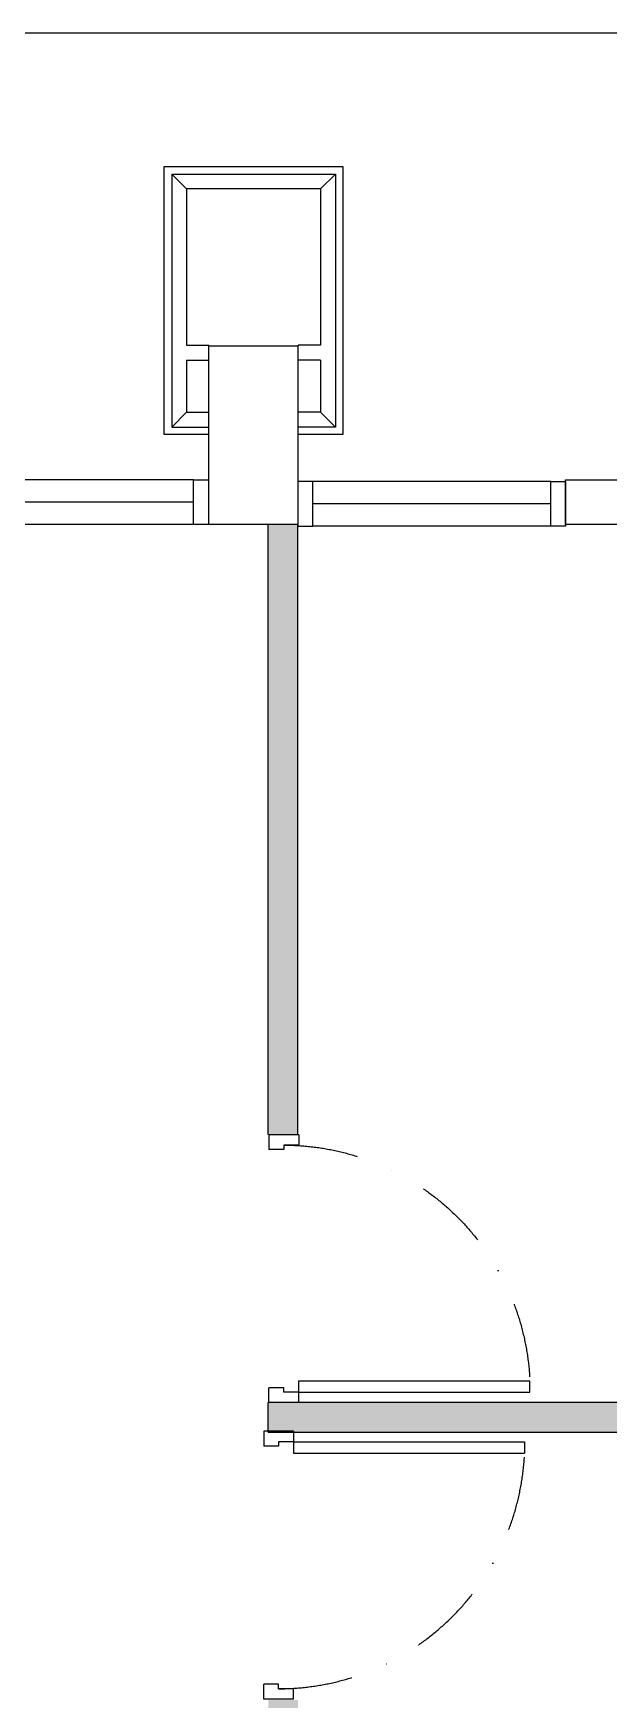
# Model space of a CAD drawing. Header units: millimetres. Extents: x 982 to 80582, y 687 to 58800.
# Drawn here: x 26628 to 28562, y 40985 to 46583 of the extents above; entities that cross this region are included whole.
import ezdxf

# ---------------------------------------------------------------- set-up
doc = ezdxf.new("R2010")
doc.units = ezdxf.units.MM
doc.linetypes.add('DASHDOT', pattern=[1, 0.5, -0.25, 0, -0.25])
for name, color, linetype in [('A-ARR', 4, 'Continuous'), ('A-COLUMN', 3, 'Continuous'), ('A-DOOR', 9, 'Continuous'), ('A-DRAIN', 9, 'Continuous'), ('A-HATCH', 8, 'Continuous'), ('A-NOTE', 2, 'Continuous'), ('A-PANEL', 13, 'Continuous'), ('A-PARTITION', 4, 'Continuous'), ('A-WALL', 1, 'Continuous'), ('A-WIN', 9, 'Continuous')]:
    doc.layers.add(name, color=color, linetype=linetype)

# ---------------------------------------------------------------- blocks, each defined once
blk = doc.blocks.new('A$C0ECF3D93')
at = {"layer": 'A-NOTE', "color": 8, "linetype": 'Continuous', "ltscale": 500}
for p, q in [((75, 825), (25, 875)), ((150, 875), (150, 825)), ((450, 875), (450, 825)), ((525, 825), (575, 875)), ((75, 650.3), (75, 825)), ((75, 825), (150, 825)), ((525, 825), (450, 825)), ((525, 650.3), (525, 825)), ((75, 650.3), (150, 650.3)), ((150, 650.3), (150, 600.3)), ((525, 650.3), (450, 650.3)), ((450, 650.3), (450, 600.3)), ((75, 75), (75, 600.3)), ((75, 600.3), (150, 600.3)), ((525, 600.3), (450, 600.3)), ((525, 75), (525, 600.3)), ((75, 75), (25, 25)), ((75, 75), (525, 75)), ((525, 75), (575, 25))]:
    blk.add_line(p, q, dxfattribs=at)
at = {"layer": 'A-PANEL', "color": 8}
for p, q in [((0, 0), (0, 900)), ((0, 900), (150, 900)), ((150, 900), (150, 875)), ((450, 900), (600, 900)), ((450, 900), (450, 875)), ((600, 900), (600, 0)), ((25, 875), (150, 875)), ((25, 25), (25, 875)), ((575, 875), (450, 875)), ((575, 25), (575, 875)), ((600, 0), (0, 0)), ((575, 25), (25, 25))]:
    blk.add_line(p, q, dxfattribs=at)
blk = doc.blocks.new('A$C04C40081')
at = {"layer": 'A-WIN', "color": 8}
for p, q in [((850, 150), (50, 150)), ((850, 75), (50, 75)), ((850, 0), (50, 0))]:
    blk.add_line(p, q, dxfattribs=at)
at = {"layer": 'A-WIN', "color": 8, "linetype": 'Continuous'}
for points in [[(50, 150), (0, 150), (0, 0), (50, 0)], [(850, 150), (900, 150), (900, 0), (850, 0)]]:
    blk.add_lwpolyline(points, close=True, dxfattribs=at)
blk = doc.blocks.new('A$C4F656F16')
at = {"layer": 'A-DOOR', "color": 8}
for p, q in [((35, 100), (35, 877.1)), ((35, 877.1), (73, 877.1)), ((73, 100), (73, 877.1)), ((35, 100), (73, 100))]:
    blk.add_line(p, q, dxfattribs=at)
at = {"layer": 'A-DOOR', "color": 8, "linetype": 'Continuous'}
for p, q in [((0, 100), (35, 100)), ((0, 100), (0, 100)), ((0, 100), (0, 0)), ((0, 100), (0, 100)), ((35, 100), (35, 50)), ((900, 100), (865, 100)), ((865, 100), (865, 50)), ((900, 100), (900, 100)), ((900, 100), (900, 0)), ((900, 100), (900, 100)), ((0, 0), (50, 0)), ((35, 50), (50, 50)), ((50, 50), (50, 0)), ((865, 50), (850, 50)), ((850, 50), (850, 0)), ((900, 0), (850, 0))]:
    blk.add_line(p, q, dxfattribs=at)
at = {"layer": 'A-DOOR', "color": 8, "linetype": 'DASHDOT', "ltscale": 500}
blk.add_arc((35, 48), 830, 0.1381, 87.3759, dxfattribs=at)

msp = doc.modelspace()

# ---------------------------------------------------------------- hatches: boundary and pattern name
at = {"layer": 'A-HATCH'}
h = msp.add_hatch(dxfattribs=at)
h.set_pattern_fill('DOTS', color=8, scale=800)
h.set_pattern_definition([(0, (3598.94, -194877.037), (25, 50), [0, -50])])
h.paths.add_polyline_path([(27517.1, 44933.1), (27417.1, 44933.1), (27417.1, 42883.1), (27517.1, 42883.1)])
h.paths.add_polyline_path([(31867.1, 41983.1), (27417.1, 41983.1), (27417.1, 41883.1), (27517.1, 41883.1), (31867.1, 41883.1)])
h.paths.add_polyline_path([(32017.1, 44933.1), (31917.1, 44933.1), (31917.1, 44383.1), (32017.1, 44383.1)])
h.paths.add_polyline_path([(32017.1, 41983.1), (31917.1, 41983.1), (31867.1, 41983.1), (31867.1, 41883.1), (32017.1, 41883.1)])
h.paths.add_polyline_path([(27517.1, 40983.1), (27417.1, 40983.1), (27417.1, 40733.1), (27517.1, 40733.1)])
h.paths.add_polyline_path([(31917.1, 40758.1), (32017.1, 40758.1), (32017.1, 40983.1), (31917.1, 40983.1)])

# ---------------------------------------------------------------- linework, layer by layer
at = {"layer": 'A-COLUMN', "color": 8}
msp.add_lwpolyline([(27217.1, 45533.1), (27517.1, 45533.1), (27517.1, 44933.1), (27217.1, 44933.1)], close=True, dxfattribs=at)
at = {"layer": 'A-DRAIN', "color": 8, "linetype": 'Continuous', "ltscale": 1000}
msp.add_line((45367.1, 46583.1), (19867.1, 46583.1), dxfattribs=at)
at = {"layer": 'A-PARTITION', "color": 8}
for p, q in [((27417.1, 42883.1), (27417.1, 44933.1)), ((27517.1, 42883.1), (27517.1, 44933.1)), ((27417.1, 41883.1), (27417.1, 41983.1)), ((32017.1, 41983.1), (27417.1, 41983.1)), ((27417.1, 41883.1), (32017.1, 41883.1))]:
    msp.add_line(p, q, dxfattribs=at)
at = {"layer": 'A-WALL', "color": 8, "linetype": 'Continuous', "ltscale": 900}
for p, q in [((28417.1, 45083.1), (30817.1, 45083.1)), ((28417.1, 44933.1), (28417.1, 45083.1)), ((30817.1, 44933.1), (28417.1, 44933.1))]:
    msp.add_line(p, q, dxfattribs=at)

# ---------------------------------------------------------------- block references
at = {"layer": 'A-ARR', "color": 8, "rotation": 180}
msp.add_blockref('A$C0ECF3D93', (27668, 46135.3), dxfattribs=at)
at = {"layer": 'A-DOOR', "color": 8, "xscale": -1, "rotation": 270}
msp.add_blockref('A$C4F656F16', (27419.8, 41982.8), dxfattribs=at)
at = {"layer": 'A-DOOR', "color": 8, "rotation": 270}
msp.add_blockref('A$C4F656F16', (27402.1, 41886.2), dxfattribs=at)
at = {"layer": 'A-WIN', "color": 8}
for p in [(26316.4, 44932.4), (27517.2, 44927.7)]:
    msp.add_blockref('A$C04C40081', p, dxfattribs=at)

doc.saveas('drawing.dxf')
